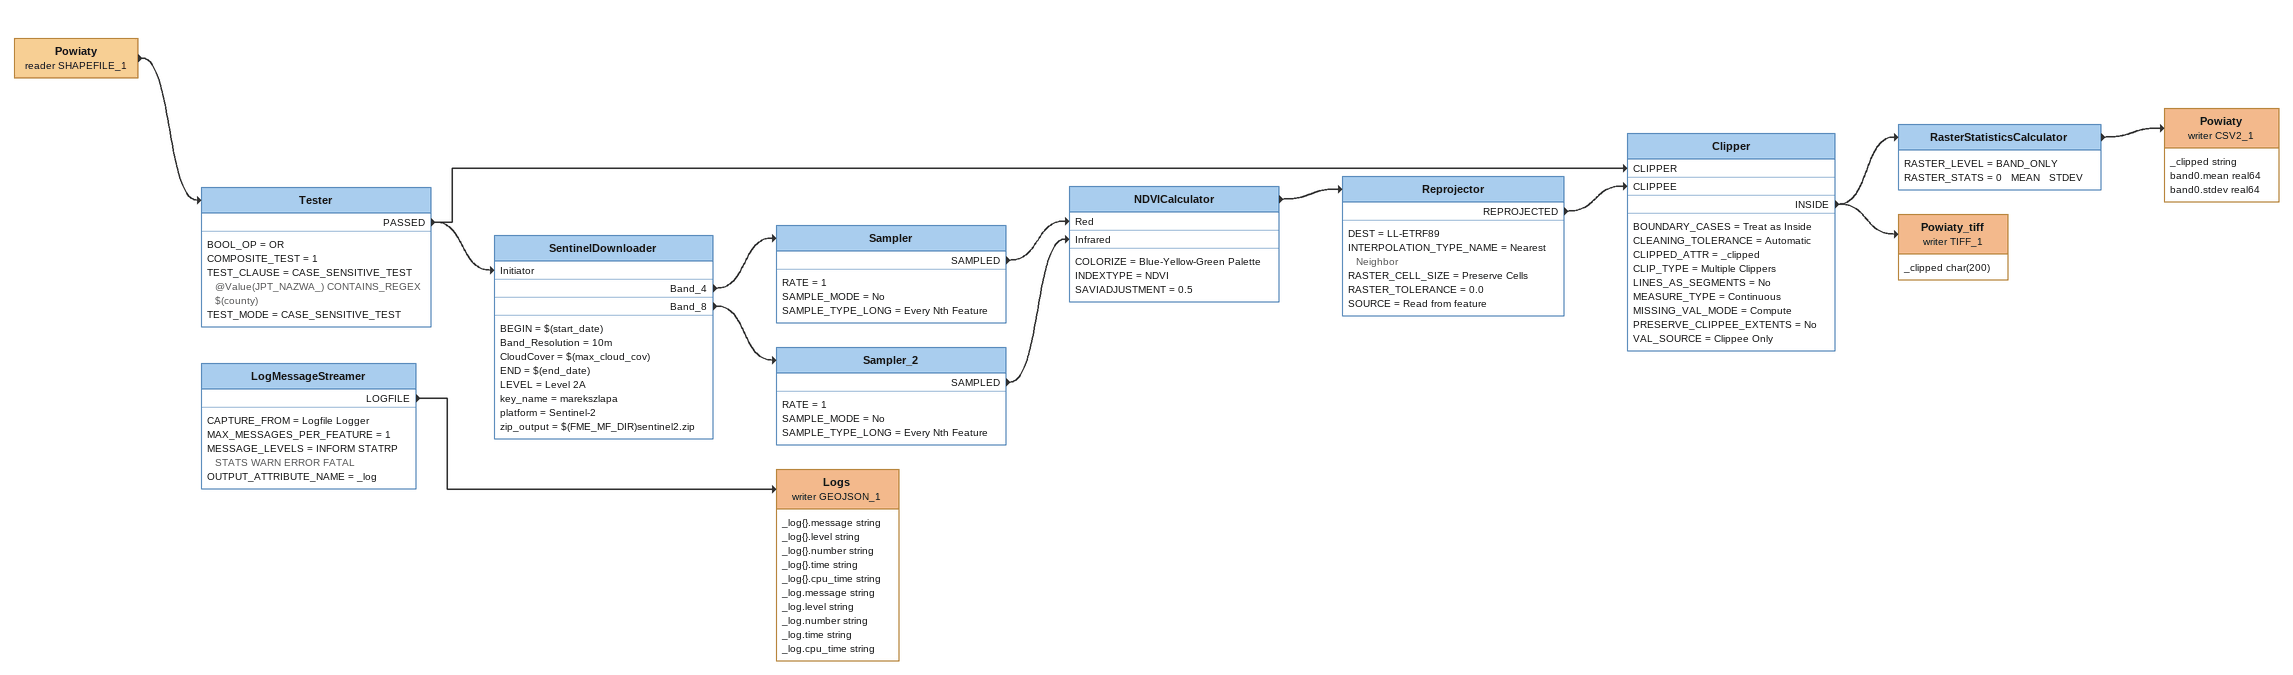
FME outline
Powiaty (reader SHAPEFILE_1)
    -> Tester
Tester
    BOOL_OP = OR
    COMPOSITE_TEST = 1
    TEST_CLAUSE = CASE_SENSITIVE_TEST @Value(JPT_NAZWA_) CONTAINS_REGEX $(county)
    TEST_MODE = CASE_SENSITIVE_TEST
    PASSED -> SentinelDownloader [Initiator]
    PASSED -> Clipper [CLIPPER]
SentinelDownloader
    BEGIN = $(start_date)
    Band_Resolution = 10m
    CloudCover = $(max_cloud_cov)
    END = $(end_date)
    LEVEL = Level 2A
    key_name = marekszlapa
    platform = Sentinel-2
    zip_output = $(FME_MF_DIR)sentinel2.zip
    Band_4 -> Sampler
    Band_8 -> Sampler_2
Sampler
    RATE = 1
    SAMPLE_MODE = No
    SAMPLE_TYPE_LONG = Every Nth Feature
    SAMPLED -> NDVICalculator [Red]
Sampler_2
    RATE = 1
    SAMPLE_MODE = No
    SAMPLE_TYPE_LONG = Every Nth Feature
    SAMPLED -> NDVICalculator [Infrared]
NDVICalculator
    COLORIZE = Blue-Yellow-Green Palette
    INDEXTYPE = NDVI
    SAVIADJUSTMENT = 0.5
    -> Reprojector
Reprojector
    DEST = LL-ETRF89
    INTERPOLATION_TYPE_NAME = Nearest Neighbor
    RASTER_CELL_SIZE = Preserve Cells
    RASTER_TOLERANCE = 0.0
    SOURCE = Read from feature
    REPROJECTED -> Clipper [CLIPPEE]
Clipper
    BOUNDARY_CASES = Treat as Inside
    CLEANING_TOLERANCE = Automatic
    CLIPPED_ATTR = _clipped
    CLIP_TYPE = Multiple Clippers
    LINES_AS_SEGMENTS = No
    MEASURE_TYPE = Continuous
    MISSING_VAL_MODE = Compute
    PRESERVE_CLIPPEE_EXTENTS = No
    VAL_SOURCE = Clippee Only
    INSIDE -> RasterStatisticsCalculator
    INSIDE -> Powiaty_tiff (writer TIFF_1)
RasterStatisticsCalculator
    RASTER_LEVEL = BAND_ONLY
    RASTER_STATS = 0   MEAN   STDEV
    -> Powiaty (writer CSV2_1)
Powiaty (writer CSV2_1)
    attributes: _clipped string, band0.mean real64, band0.stdev real64
Powiaty_tiff (writer TIFF_1)
    attributes: _clipped char(200)
LogMessageStreamer
    CAPTURE_FROM = Logfile Logger
    MAX_MESSAGES_PER_FEATURE = 1
    MESSAGE_LEVELS = INFORM STATRP STATS WARN ERROR FATAL
    OUTPUT_ATTRIBUTE_NAME = _log
    LOGFILE -> Logs (writer GEOJSON_1)
Logs (writer GEOJSON_1)
    attributes: _log{}.message string, _log{}.level string, _log{}.number string, _log{}.time string, _log{}.cpu_time string, _log.message string, _log.level string, _log.number string, _log.time string, _log.cpu_time string
